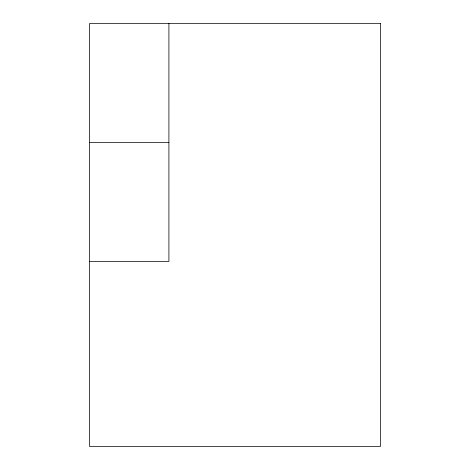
<?xml version="1.0" encoding="UTF-8"?>
<svg xmlns="http://www.w3.org/2000/svg" width="470" height="470" viewBox="0 0 470 470"><rect width="100%" height="100%" fill="white"/><g stroke="black" fill="none" stroke-linecap="round" stroke-linejoin="round"><path stroke-width="0.7" d="M89.594 142.469L168.906 142.469M89.594 261.438L168.906 261.438L168.906 23.5M380.406 23.5L89.594 23.5L89.594 446.5L380.406 446.5L380.406 23.5"/></g></svg>
